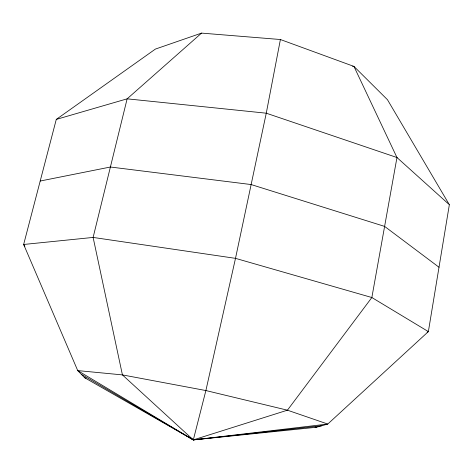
<?xml version="1.0" encoding="UTF-8"?>
<svg xmlns="http://www.w3.org/2000/svg" width="473" height="473" viewBox="0 0 473 473"><rect width="100%" height="100%" fill="white"/><g stroke="black" fill="none" stroke-linecap="round" stroke-linejoin="round"><path stroke-width="0.71" d="M449.35 204.714L428.367 331.603L327.777 424.05L316.502 427.261L193.327 439.896L84.62 377.708L77.72 370.59L23.65 244.47L56.281 119.409L155.404 49.08L201.551 33.104L280.406 39.519L353.946 66.415L387.47 99.726L449.35 204.714L396.965 157.521L353.946 66.415L352.491 66.19M280.406 39.519L266.264 113.195L235.501 258.353L205.885 390.55L193.327 439.896L81.297 374.285M201.551 33.104L127.136 98.833L56.281 119.409M427.095 332.283L428.367 331.603L371.855 297.523L235.501 258.353L93.116 237.428L23.65 244.47L24.862 246.297M40.199 181.035L110.398 167.016L251.139 184.553L384.614 226.401L439.009 267.245M321.924 425.718L193.327 439.896L77.72 370.59L122.424 374.9L205.885 390.55L287.436 410.186L327.777 424.05L193.327 439.896L190.43 437.643M315.036 427.066L316.502 427.261M84.62 377.708L86.015 378.122M396.965 157.521L371.855 297.523L287.436 410.186L193.327 439.896L122.424 374.9L93.116 237.428L127.136 98.833L266.264 113.195L396.965 157.521"/></g></svg>
